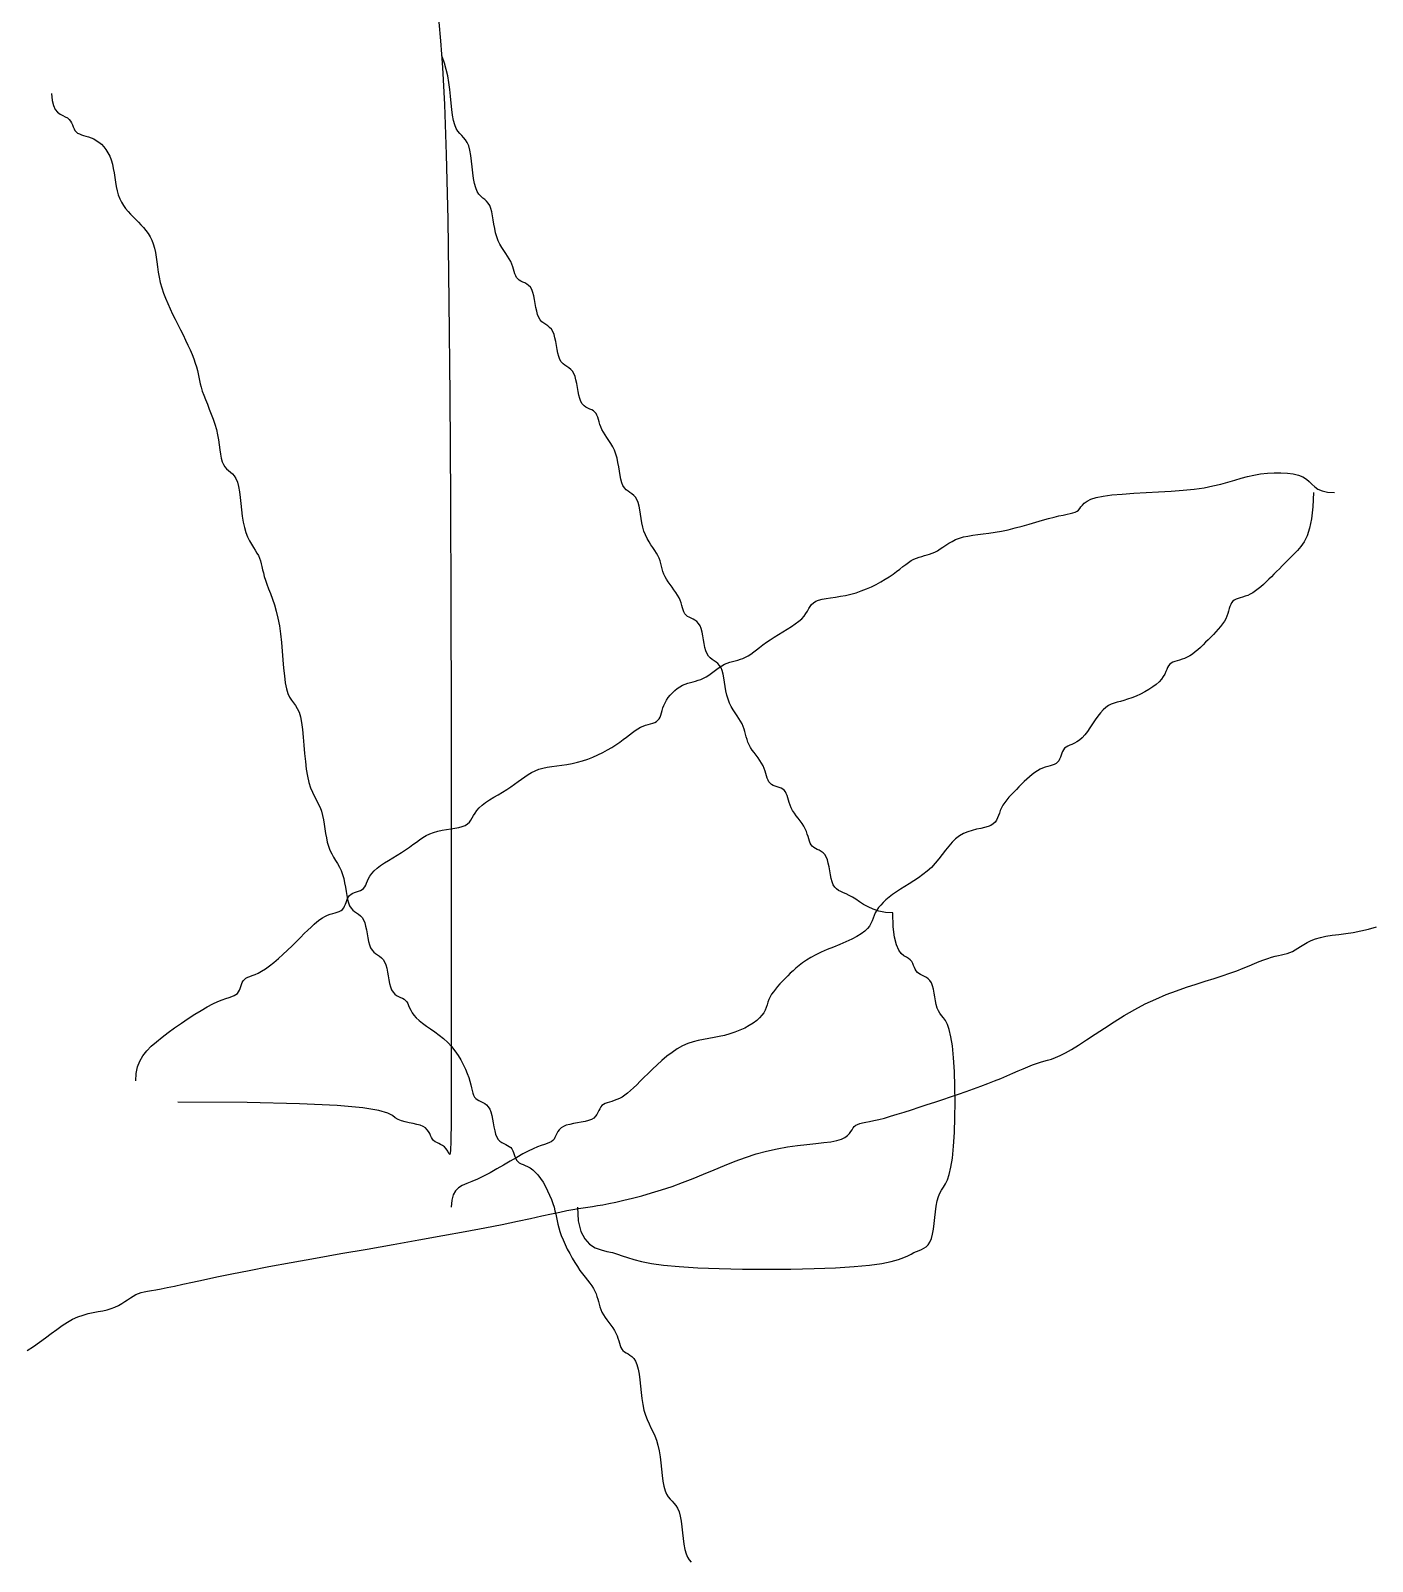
# Paper-space layout 's2 of 2' of a CAD drawing. Header units: metres. Extents: x -1806 to 17358, y -2633 to 1911.
# Drawn here: x 779.689 to 783.308, y 295.707 to 299.834 of the extents above; entities that cross this region are included whole.
import ezdxf

# ---------------------------------------------------------------- set-up
doc = ezdxf.new("R2010")
doc.units = ezdxf.units.M
doc.layers.get('0').update_dxf_attribs({"color": 6})
doc.layers.add('Notes', color=7, linetype='Continuous')

# ---------------------------------------------------------------- blocks, each defined once
blk = doc.blocks.new('Anthony Ho Signature')
at = {"color": 7}
for points in [[(314872.2376, 6258875.6696), (314872.2429, 6258875.6189), (314872.2482, 6258875.547), (314872.2533, 6258875.4472), (314872.2579, 6258875.3128), (314872.2618, 6258875.1373), (314872.265, 6258874.9171), (314872.2673, 6258874.6615), (314872.269, 6258874.3825), (314872.2701, 6258874.0926), (314872.2708, 6258873.8041), (314872.2711, 6258873.5292), (314872.2713, 6258873.2801), (314872.2713, 6258873.0692), (314872.2713, 6258872.9057), (314872.2711, 6258872.7861), (314872.2708, 6258872.7039), (314872.2701, 6258872.6526), (314872.269, 6258872.6256), (314872.2673, 6258872.6164), (314872.265, 6258872.6185), (314872.2618, 6258872.6254), (314872.2579, 6258872.6317), (314872.2533, 6258872.6365), (314872.2482, 6258872.6402), (314872.2429, 6258872.6431), (314872.2376, 6258872.6456), (314872.2326, 6258872.648), (314872.228, 6258872.6506), (314872.224, 6258872.6537), (314872.2209, 6258872.6577), (314872.2183, 6258872.6623), (314872.2159, 6258872.6674), (314872.2134, 6258872.6726), (314872.2104, 6258872.6779), (314872.2067, 6258872.683), (314872.2019, 6258872.6876), (314872.1957, 6258872.6915), (314872.1877, 6258872.6947), (314872.1785, 6258872.6972), (314872.1684, 6258872.6994), (314872.1578, 6258872.7016), (314872.1473, 6258872.7039), (314872.1372, 6258872.7068), (314872.1279, 6258872.7104), (314872.12, 6258872.7151), (314872.1127, 6258872.721), (314872.1002, 6258872.7277), (314872.0758, 6258872.7348), (314872.0326, 6258872.7417), (314871.9636, 6258872.7479), (314871.8621, 6258872.753), (314871.7211, 6258872.7564), (314871.5339, 6258872.7576)], [(314873.4625, 6258873.2676), (314873.4425, 6258873.2688), (314873.4249, 6258873.2722), (314873.4094, 6258873.2773), (314873.3957, 6258873.2835), (314873.3836, 6258873.2904), (314873.3728, 6258873.2974), (314873.3629, 6258873.3042), (314873.3538, 6258873.31), (314873.3451, 6258873.3148), (314873.337, 6258873.3185), (314873.3294, 6258873.3218), (314873.3225, 6258873.3248), (314873.3162, 6258873.3281), (314873.3106, 6258873.332), (314873.3058, 6258873.3368), (314873.3018, 6258873.3431), (314873.2986, 6258873.351), (314873.2962, 6258873.3602), (314873.2941, 6258873.3703), (314873.2923, 6258873.3809), (314873.2905, 6258873.3914), (314873.2885, 6258873.4015), (314873.286, 6258873.4107), (314873.2829, 6258873.4186), (314873.2789, 6258873.4249), (314873.2743, 6258873.4297), (314873.2692, 6258873.4334), (314873.264, 6258873.4363), (314873.2587, 6258873.4388), (314873.2536, 6258873.4412), (314873.249, 6258873.4438), (314873.2451, 6258873.447), (314873.2419, 6258873.4509), (314873.2394, 6258873.4557), (314873.2374, 6258873.4611), (314873.2356, 6258873.467), (314873.2338, 6258873.4734), (314873.2318, 6258873.4802), (314873.2293, 6258873.4871), (314873.2261, 6258873.4942), (314873.2222, 6258873.5013), (314873.2176, 6258873.5084), (314873.2125, 6258873.5154), (314873.2072, 6258873.5225), (314873.202, 6258873.5296), (314873.1969, 6258873.5367), (314873.1923, 6258873.5438), (314873.1883, 6258873.5508), (314873.1852, 6258873.5579), (314873.1827, 6258873.5649), (314873.1807, 6258873.5716), (314873.1789, 6258873.578), (314873.1771, 6258873.584), (314873.175, 6258873.5894), (314873.1726, 6258873.5941), (314873.1694, 6258873.5981), (314873.1655, 6258873.6012), (314873.1609, 6258873.6037), (314873.1558, 6258873.6057), (314873.1505, 6258873.6075), (314873.1452, 6258873.6093), (314873.1402, 6258873.6113), (314873.1356, 6258873.6138), (314873.1316, 6258873.6169), (314873.1285, 6258873.6209), (314873.126, 6258873.6257), (314873.124, 6258873.6311), (314873.1222, 6258873.637), (314873.1203, 6258873.6434), (314873.1183, 6258873.6501), (314873.1158, 6258873.6571), (314873.1127, 6258873.6642), (314873.1087, 6258873.6712), (314873.1041, 6258873.6783), (314873.0991, 6258873.6854), (314873.0938, 6258873.6925), (314873.0885, 6258873.6996), (314873.0834, 6258873.7067), (314873.0788, 6258873.7137), (314873.0749, 6258873.7208), (314873.0717, 6258873.7279), (314873.0693, 6258873.735), (314873.0672, 6258873.7421), (314873.0654, 6258873.7492), (314873.0636, 6258873.7562), (314873.0616, 6258873.7633), (314873.0591, 6258873.7704), (314873.056, 6258873.7775), (314873.052, 6258873.7846), (314873.0474, 6258873.7918), (314873.0423, 6258873.7992), (314873.0371, 6258873.807), (314873.0318, 6258873.8152), (314873.0267, 6258873.824), (314873.0221, 6258873.8334), (314873.0182, 6258873.8436), (314873.015, 6258873.8546), (314873.0125, 6258873.8662), (314873.0105, 6258873.8779), (314873.0087, 6258873.8896), (314873.0069, 6258873.9009), (314873.0049, 6258873.9113), (314873.0024, 6258873.9207), (314872.9992, 6258873.9286), (314872.9953, 6258873.9348), (314872.9907, 6258873.9398), (314872.9856, 6258873.9438), (314872.9803, 6258873.9475), (314872.9751, 6258873.9511), (314872.97, 6258873.9551), (314872.9654, 6258873.9601), (314872.9614, 6258873.9663), (314872.9583, 6258873.9742), (314872.9558, 6258873.9835), (314872.9538, 6258873.9936), (314872.952, 6258874.0041), (314872.9502, 6258874.0147), (314872.9481, 6258874.0248), (314872.9457, 6258874.034), (314872.9425, 6258874.0419), (314872.9386, 6258874.0481), (314872.934, 6258874.053), (314872.9289, 6258874.0567), (314872.9236, 6258874.0596), (314872.9183, 6258874.0621), (314872.9133, 6258874.0645), (314872.9087, 6258874.0671), (314872.9047, 6258874.0702), (314872.9016, 6258874.0742), (314872.8991, 6258874.0789), (314872.8971, 6258874.0843), (314872.8953, 6258874.0903), (314872.8934, 6258874.0967), (314872.8914, 6258874.1034), (314872.8889, 6258874.1104), (314872.8858, 6258874.1174), (314872.8818, 6258874.1245), (314872.8772, 6258874.1316), (314872.8722, 6258874.1387), (314872.8669, 6258874.1458), (314872.8616, 6258874.1528), (314872.8565, 6258874.1599), (314872.8519, 6258874.167), (314872.848, 6258874.1741), (314872.8448, 6258874.1812), (314872.8424, 6258874.1883), (314872.8403, 6258874.1953), (314872.8385, 6258874.2024), (314872.8367, 6258874.2095), (314872.8347, 6258874.2166), (314872.8322, 6258874.2237), (314872.8291, 6258874.2308), (314872.8251, 6258874.2379), (314872.8205, 6258874.2451), (314872.8154, 6258874.2525), (314872.8102, 6258874.2603), (314872.8049, 6258874.2685), (314872.7998, 6258874.2772), (314872.7952, 6258874.2867), (314872.7913, 6258874.2969), (314872.7881, 6258874.3079), (314872.7856, 6258874.3194), (314872.7836, 6258874.3312), (314872.7818, 6258874.3429), (314872.78, 6258874.3541), (314872.778, 6258874.3646), (314872.7755, 6258874.3739), (314872.7723, 6258874.3818), (314872.7684, 6258874.3881), (314872.7638, 6258874.3931), (314872.7587, 6258874.3971), (314872.7534, 6258874.4007), (314872.7482, 6258874.4043), (314872.7431, 6258874.4084), (314872.7385, 6258874.4133), (314872.7345, 6258874.4196), (314872.7314, 6258874.4275), (314872.7289, 6258874.4369), (314872.7269, 6258874.4473), (314872.7251, 6258874.4586), (314872.7233, 6258874.4702), (314872.7212, 6258874.482), (314872.7188, 6258874.4936), (314872.7156, 6258874.5046), (314872.7117, 6258874.5148), (314872.7071, 6258874.5242), (314872.702, 6258874.533), (314872.6967, 6258874.5412), (314872.6914, 6258874.549), (314872.6864, 6258874.5564), (314872.6818, 6258874.5636), (314872.6778, 6258874.5707), (314872.6747, 6258874.5778), (314872.6722, 6258874.5847), (314872.6702, 6258874.5915), (314872.6684, 6258874.5979), (314872.6665, 6258874.6038), (314872.6645, 6258874.6092), (314872.662, 6258874.614), (314872.6589, 6258874.6179), (314872.655, 6258874.6211), (314872.6503, 6258874.6237), (314872.6453, 6258874.6261), (314872.64, 6258874.6285), (314872.6347, 6258874.6315), (314872.6297, 6258874.6352), (314872.625, 6258874.64), (314872.6211, 6258874.6463), (314872.6179, 6258874.6541), (314872.6155, 6258874.6634), (314872.6134, 6258874.6735), (314872.6116, 6258874.684), (314872.6098, 6258874.6946), (314872.6078, 6258874.7047), (314872.6053, 6258874.7139), (314872.6022, 6258874.7218), (314872.5982, 6258874.7281), (314872.5936, 6258874.733), (314872.5885, 6258874.7371), (314872.5833, 6258874.7407), (314872.578, 6258874.7443), (314872.5729, 6258874.7484), (314872.5683, 6258874.7533), (314872.5644, 6258874.7596), (314872.5612, 6258874.7675), (314872.5587, 6258874.7767), (314872.5567, 6258874.7868), (314872.5549, 6258874.7973), (314872.5531, 6258874.8079), (314872.5511, 6258874.818), (314872.5486, 6258874.8272), (314872.5455, 6258874.8351), (314872.5415, 6258874.8414), (314872.5369, 6258874.8463), (314872.5318, 6258874.8504), (314872.5265, 6258874.854), (314872.5213, 6258874.8576), (314872.5162, 6258874.8617), (314872.5116, 6258874.8666), (314872.5076, 6258874.8729), (314872.5045, 6258874.8808), (314872.502, 6258874.89), (314872.5, 6258874.9001), (314872.4982, 6258874.9107), (314872.4964, 6258874.9212), (314872.4943, 6258874.9313), (314872.4919, 6258874.9405), (314872.4887, 6258874.9484), (314872.4848, 6258874.9547), (314872.4802, 6258874.9595), (314872.4751, 6258874.9632), (314872.4698, 6258874.9661), (314872.4645, 6258874.9686), (314872.4595, 6258874.971), (314872.4549, 6258874.9736), (314872.4509, 6258874.9768), (314872.4478, 6258874.9807), (314872.4453, 6258874.9855), (314872.4433, 6258874.9909), (314872.4415, 6258874.9968), (314872.4396, 6258875.0032), (314872.4376, 6258875.01), (314872.4351, 6258875.0169), (314872.432, 6258875.024), (314872.428, 6258875.0311), (314872.4234, 6258875.0383), (314872.4184, 6258875.0457), (314872.4131, 6258875.0535), (314872.4078, 6258875.0617), (314872.4028, 6258875.0705), (314872.3981, 6258875.0799), (314872.3942, 6258875.0901), (314872.391, 6258875.1011), (314872.3886, 6258875.1127), (314872.3865, 6258875.1244), (314872.3847, 6258875.1361), (314872.3829, 6258875.1474), (314872.3809, 6258875.1578), (314872.3784, 6258875.1672), (314872.3753, 6258875.1751), (314872.3713, 6258875.1814), (314872.3667, 6258875.1864), (314872.3616, 6258875.1908), (314872.3564, 6258875.1951), (314872.3511, 6258875.1999), (314872.346, 6258875.2056), (314872.3414, 6258875.2129), (314872.3375, 6258875.2223), (314872.3343, 6258875.2341), (314872.3318, 6258875.248), (314872.3298, 6258875.2631), (314872.328, 6258875.2789), (314872.3262, 6258875.2948), (314872.3242, 6258875.3099), (314872.3217, 6258875.3238), (314872.3186, 6258875.3356), (314872.3146, 6258875.345), (314872.31, 6258875.3524), (314872.3049, 6258875.3585), (314872.2996, 6258875.3639), (314872.2944, 6258875.3694), (314872.2893, 6258875.3754), (314872.2847, 6258875.3829), (314872.2807, 6258875.3923), (314872.2776, 6258875.4041), (314872.2751, 6258875.4182), (314872.2731, 6258875.4341), (314872.2713, 6258875.4513), (314872.2695, 6258875.4694), (314872.2674, 6258875.4879), (314872.265, 6258875.5064), (314872.2618, 6258875.5245), (314872.2579, 6258875.5418), (314872.2533, 6258875.5583), (314872.2482, 6258875.5741), (314872.2457, 6258875.5814)], [(314871.1935, 6258875.4773), (314871.1948, 6258875.4585), (314871.1982, 6258875.4444), (314871.2032, 6258875.4339), (314871.2095, 6258875.4265), (314871.2164, 6258875.4213), (314871.2234, 6258875.4175), (314871.2302, 6258875.4144), (314871.2361, 6258875.4112), (314871.2408, 6258875.4072), (314871.2444, 6258875.4026), (314871.2473, 6258875.3975), (314871.2496, 6258875.3923), (314871.2518, 6258875.387), (314871.254, 6258875.3819), (314871.2565, 6258875.3773), (314871.2597, 6258875.3734), (314871.2637, 6258875.3702), (314871.2684, 6258875.3678), (314871.2738, 6258875.3657), (314871.2798, 6258875.3639), (314871.2862, 6258875.3621), (314871.2929, 6258875.3601), (314871.2999, 6258875.3576), (314871.307, 6258875.3545), (314871.314, 6258875.3505), (314871.321, 6258875.3456), (314871.3277, 6258875.3399), (314871.3341, 6258875.3332), (314871.3401, 6258875.3257), (314871.3455, 6258875.3173), (314871.3503, 6258875.308), (314871.3542, 6258875.2978), (314871.3574, 6258875.2868), (314871.3599, 6258875.2751), (314871.3619, 6258875.263), (314871.3637, 6258875.2506), (314871.3655, 6258875.2383), (314871.3675, 6258875.2261), (314871.37, 6258875.2144), (314871.3731, 6258875.2034), (314871.3771, 6258875.1932), (314871.3819, 6258875.1838), (314871.3873, 6258875.175), (314871.3932, 6258875.1668), (314871.3996, 6258875.159), (314871.4064, 6258875.1516), (314871.4133, 6258875.1444), (314871.4204, 6258875.1373), (314871.4275, 6258875.1302), (314871.4344, 6258875.123), (314871.4412, 6258875.1156), (314871.4476, 6258875.1078), (314871.4536, 6258875.0996), (314871.459, 6258875.0908), (314871.4637, 6258875.0814), (314871.4677, 6258875.0712), (314871.4708, 6258875.0601), (314871.4733, 6258875.0483), (314871.4753, 6258875.0358), (314871.4771, 6258875.0228), (314871.4789, 6258875.0093), (314871.481, 6258874.9955), (314871.4835, 6258874.9815), (314871.4866, 6258874.9673), (314871.4906, 6258874.9532), (314871.4953, 6258874.939), (314871.5007, 6258874.9248), (314871.5067, 6258874.9107), (314871.5131, 6258874.8965), (314871.5198, 6258874.8823), (314871.5268, 6258874.8682), (314871.5339, 6258874.854), (314871.5409, 6258874.8399), (314871.5479, 6258874.8258), (314871.5546, 6258874.812), (314871.561, 6258874.7985), (314871.567, 6258874.7855), (314871.5724, 6258874.773), (314871.5772, 6258874.7612), (314871.5811, 6258874.7501), (314871.5843, 6258874.7399), (314871.5867, 6258874.7304), (314871.5888, 6258874.7212), (314871.5906, 6258874.7124), (314871.5924, 6258874.7035), (314871.5944, 6258874.6944), (314871.5969, 6258874.6848), (314871.6, 6258874.6746), (314871.604, 6258874.6635), (314871.6086, 6258874.6517), (314871.6137, 6258874.6392), (314871.6189, 6258874.6262), (314871.6242, 6258874.6127), (314871.6293, 6258874.5989), (314871.6339, 6258874.5849), (314871.6379, 6258874.5707), (314871.641, 6258874.5566), (314871.6435, 6258874.5427), (314871.6455, 6258874.5292), (314871.6473, 6258874.5164), (314871.6491, 6258874.5045), (314871.6512, 6258874.4937), (314871.6536, 6258874.4842), (314871.6568, 6258874.4763), (314871.6607, 6258874.47), (314871.6653, 6258874.4649), (314871.6704, 6258874.4605), (314871.6757, 6258874.4562), (314871.681, 6258874.4515), (314871.686, 6258874.4457), (314871.6906, 6258874.4384), (314871.6946, 6258874.4291), (314871.6977, 6258874.4172), (314871.7002, 6258874.4032), (314871.7022, 6258874.3877), (314871.704, 6258874.3712), (314871.7058, 6258874.3543), (314871.7079, 6258874.3374), (314871.7104, 6258874.3213), (314871.7135, 6258874.3063), (314871.7174, 6258874.293), (314871.7221, 6258874.2812), (314871.7271, 6258874.2708), (314871.7324, 6258874.2614), (314871.7377, 6258874.253), (314871.7427, 6258874.2452), (314871.7474, 6258874.2379), (314871.7513, 6258874.2308), (314871.7544, 6258874.2237), (314871.7569, 6258874.2164), (314871.759, 6258874.209), (314871.7608, 6258874.2012), (314871.7626, 6258874.193), (314871.7646, 6258874.1843), (314871.7671, 6258874.1749), (314871.7702, 6258874.1647), (314871.7742, 6258874.1536), (314871.7788, 6258874.1415), (314871.7838, 6258874.1283), (314871.7891, 6258874.1139), (314871.7944, 6258874.0982), (314871.7995, 6258874.081), (314871.8041, 6258874.0623), (314871.808, 6258874.0419), (314871.8112, 6258874.0199), (314871.8136, 6258873.9967), (314871.8157, 6258873.9732), (314871.8175, 6258873.9498), (314871.8193, 6258873.9274), (314871.8213, 6258873.9064), (314871.8238, 6258873.8877), (314871.8269, 6258873.8719), (314871.8309, 6258873.8594), (314871.8355, 6258873.8495), (314871.8406, 6258873.8414), (314871.8458, 6258873.8341), (314871.8511, 6258873.8269), (314871.8562, 6258873.8188), (314871.8608, 6258873.8089), (314871.8648, 6258873.7964), (314871.8679, 6258873.7806), (314871.8704, 6258873.762), (314871.8724, 6258873.7414), (314871.8742, 6258873.7196), (314871.876, 6258873.6974), (314871.878, 6258873.6755), (314871.8805, 6258873.6547), (314871.8837, 6258873.6358), (314871.8876, 6258873.6194), (314871.8922, 6258873.6051), (314871.8973, 6258873.5927), (314871.9026, 6258873.5815), (314871.9079, 6258873.5713), (314871.9129, 6258873.5615), (314871.9175, 6258873.5517), (314871.9215, 6258873.5414), (314871.9246, 6258873.5304), (314871.9271, 6258873.5187), (314871.9291, 6258873.5065), (314871.9309, 6258873.4942), (314871.9327, 6258873.4818), (314871.9348, 6258873.4697), (314871.9372, 6258873.458), (314871.9404, 6258873.447), (314871.9443, 6258873.4368), (314871.949, 6258873.4272), (314871.954, 6258873.4181), (314871.9593, 6258873.4092), (314871.9646, 6258873.4003), (314871.9696, 6258873.3912), (314871.9743, 6258873.3816), (314871.9782, 6258873.3714), (314871.9813, 6258873.3604), (314871.9838, 6258873.3489), (314871.9858, 6258873.3371), (314871.9877, 6258873.3254), (314871.9895, 6258873.3142), (314871.9915, 6258873.3037), (314871.994, 6258873.2944), (314871.9971, 6258873.2864), (314872.0011, 6258873.2802), (314872.0057, 6258873.2752), (314872.0107, 6258873.2712), (314872.016, 6258873.2676), (314872.0213, 6258873.2639), (314872.0264, 6258873.2599), (314872.031, 6258873.2549), (314872.0349, 6258873.2487), (314872.0381, 6258873.2408), (314872.0405, 6258873.2316), (314872.0426, 6258873.2214), (314872.0444, 6258873.2109), (314872.0462, 6258873.2003), (314872.0482, 6258873.1902), (314872.0507, 6258873.181), (314872.0538, 6258873.1731), (314872.0578, 6258873.1669), (314872.0624, 6258873.1619), (314872.0675, 6258873.1579), (314872.0727, 6258873.1542), (314872.078, 6258873.1506), (314872.0831, 6258873.1466), (314872.0877, 6258873.1416), (314872.0917, 6258873.1353), (314872.0948, 6258873.1275), (314872.0973, 6258873.1182), (314872.0993, 6258873.1081), (314872.1011, 6258873.0976), (314872.1029, 6258873.087), (314872.1049, 6258873.0769), (314872.1074, 6258873.0677), (314872.1106, 6258873.0598), (314872.1145, 6258873.0536), (314872.1191, 6258873.0487), (314872.1242, 6258873.045), (314872.1295, 6258873.0421), (314872.1348, 6258873.0396), (314872.1398, 6258873.0372), (314872.1444, 6258873.0346), (314872.1484, 6258873.0315), (314872.1515, 6258873.0275), (314872.1541, 6258873.0228), (314872.1565, 6258873.0174), (314872.159, 6258873.0114), (314872.162, 6258873.005), (314872.1657, 6258872.9983), (314872.1705, 6258872.9913), (314872.1767, 6258872.9843), (314872.1847, 6258872.9772), (314872.194, 6258872.9699), (314872.2045, 6258872.9625), (314872.2157, 6258872.9547), (314872.2274, 6258872.9465), (314872.2392, 6258872.9378), (314872.2508, 6258872.9284), (314872.2618, 6258872.9182), (314872.272, 6258872.9071), (314872.2813, 6258872.8954), (314872.2897, 6258872.8833), (314872.2973, 6258872.8709), (314872.3039, 6258872.8586), (314872.3097, 6258872.8464), (314872.3146, 6258872.8348), (314872.3186, 6258872.8237), (314872.3217, 6258872.8135), (314872.3242, 6258872.8042), (314872.3262, 6258872.7958), (314872.328, 6258872.7883), (314872.3298, 6258872.7817), (314872.3318, 6258872.7759), (314872.3343, 6258872.771), (314872.3375, 6258872.7671), (314872.3414, 6258872.7639), (314872.346, 6258872.7613), (314872.3511, 6258872.7589), (314872.3564, 6258872.7564), (314872.3616, 6258872.7535), (314872.3667, 6258872.7498), (314872.3713, 6258872.745), (314872.3753, 6258872.7387), (314872.3784, 6258872.7308), (314872.3809, 6258872.7216), (314872.3829, 6258872.7115), (314872.3847, 6258872.701), (314872.3865, 6258872.6904), (314872.3886, 6258872.6803), (314872.391, 6258872.6711), (314872.3942, 6258872.6632), (314872.3981, 6258872.6569), (314872.4028, 6258872.6521), (314872.4078, 6258872.6484), (314872.4131, 6258872.6455), (314872.4184, 6258872.643), (314872.4234, 6258872.6406), (314872.428, 6258872.638), (314872.432, 6258872.6349), (314872.4351, 6258872.6309), (314872.4376, 6258872.6263), (314872.4396, 6258872.6213), (314872.4415, 6258872.616), (314872.4433, 6258872.6107), (314872.4453, 6258872.6056), (314872.4478, 6258872.601), (314872.4509, 6258872.5971), (314872.4549, 6258872.5939), (314872.4596, 6258872.5913), (314872.465, 6258872.589), (314872.471, 6258872.5865), (314872.4774, 6258872.5835), (314872.4841, 6258872.5798), (314872.4911, 6258872.575), (314872.4982, 6258872.5688), (314872.5053, 6258872.5608), (314872.5122, 6258872.5515), (314872.519, 6258872.541), (314872.5254, 6258872.5298), (314872.5313, 6258872.5181), (314872.5367, 6258872.5063), (314872.5415, 6258872.4948), (314872.5455, 6258872.4838), (314872.5486, 6258872.4736), (314872.5511, 6258872.464), (314872.5531, 6258872.4549), (314872.5549, 6258872.446), (314872.5567, 6258872.4371), (314872.5587, 6258872.428), (314872.5612, 6258872.4184), (314872.5644, 6258872.4082), (314872.5683, 6258872.3972), (314872.5731, 6258872.3855), (314872.5785, 6258872.3734), (314872.5844, 6258872.361), (314872.5909, 6258872.3487), (314872.5976, 6258872.3365), (314872.6046, 6258872.3248), (314872.6116, 6258872.3138), (314872.6187, 6258872.3036), (314872.6257, 6258872.2942), (314872.6324, 6258872.2854), (314872.6388, 6258872.2772), (314872.6448, 6258872.2694), (314872.6502, 6258872.262), (314872.6549, 6258872.2548), (314872.6589, 6258872.2477), (314872.662, 6258872.2406), (314872.6645, 6258872.2335), (314872.6665, 6258872.2264), (314872.6684, 6258872.2194), (314872.6702, 6258872.2123), (314872.6722, 6258872.2052), (314872.6747, 6258872.1981), (314872.6778, 6258872.191), (314872.6818, 6258872.1839), (314872.6864, 6258872.1769), (314872.6914, 6258872.1698), (314872.6967, 6258872.1627), (314872.702, 6258872.1556), (314872.7071, 6258872.1485), (314872.7117, 6258872.1415), (314872.7156, 6258872.1344), (314872.7188, 6258872.1273), (314872.7212, 6258872.1204), (314872.7233, 6258872.1136), (314872.7251, 6258872.1072), (314872.7269, 6258872.1013), (314872.7289, 6258872.0959), (314872.7314, 6258872.0911), (314872.7345, 6258872.0872), (314872.7385, 6258872.084), (314872.7431, 6258872.0813), (314872.7482, 6258872.0785), (314872.7534, 6258872.0754), (314872.7587, 6258872.0713), (314872.7638, 6258872.0659), (314872.7684, 6258872.0588), (314872.7723, 6258872.0494), (314872.7755, 6258872.0375), (314872.778, 6258872.0236), (314872.78, 6258872.0081), (314872.7818, 6258871.9915), (314872.7836, 6258871.9746), (314872.7856, 6258871.9578), (314872.7881, 6258871.9416), (314872.7913, 6258871.9266), (314872.7952, 6258871.9133), (314872.7998, 6258871.9012), (314872.8049, 6258871.8901), (314872.8102, 6258871.8794), (314872.8154, 6258871.8687), (314872.8205, 6258871.8576), (314872.8251, 6258871.8455), (314872.8291, 6258871.8322), (314872.8322, 6258871.8172), (314872.8347, 6258871.8011), (314872.8367, 6258871.7842), (314872.8385, 6258871.7673), (314872.8403, 6258871.7508), (314872.8424, 6258871.7353), (314872.8448, 6258871.7213), (314872.848, 6258871.7094), (314872.8519, 6258871.7), (314872.8565, 6258871.6926), (314872.8616, 6258871.6865), (314872.8669, 6258871.6811), (314872.8722, 6258871.6757), (314872.8772, 6258871.6696), (314872.8818, 6258871.6622), (314872.8858, 6258871.6528), (314872.8889, 6258871.6409), (314872.8914, 6258871.6271), (314872.8934, 6258871.6119), (314872.8953, 6258871.5961), (314872.8971, 6258871.5803), (314872.8991, 6258871.5651), (314872.9016, 6258871.5513), (314872.9047, 6258871.5395), (314872.9087, 6258871.5301), (314872.9133, 6258871.5228), (314872.9183, 6258871.517)], [(314871.4204, 6258872.8143), (314871.4217, 6258872.8343), (314871.4255, 6258872.852), (314871.4316, 6258872.8678), (314871.4399, 6258872.8822), (314871.4502, 6258872.8954), (314871.4623, 6258872.9079), (314871.4761, 6258872.9201), (314871.4913, 6258872.9323), (314871.5079, 6258872.9449), (314871.5254, 6258872.9576), (314871.5434, 6258872.9702), (314871.5616, 6258872.9825), (314871.5796, 6258872.9941), (314871.597, 6258873.0047), (314871.6134, 6258873.0141), (314871.6284, 6258873.022), (314871.6417, 6258873.0283), (314871.6534, 6258873.0331), (314871.6635, 6258873.0368), (314871.6721, 6258873.0397), (314871.6795, 6258873.0422), (314871.6856, 6258873.0446), (314871.6906, 6258873.0472), (314871.6946, 6258873.0504), (314871.6977, 6258873.0543), (314871.7002, 6258873.0589), (314871.7022, 6258873.064), (314871.704, 6258873.0692), (314871.7058, 6258873.0745), (314871.7079, 6258873.0796), (314871.7104, 6258873.0842), (314871.7135, 6258873.0881), (314871.7175, 6258873.0913), (314871.7224, 6258873.0939), (314871.7281, 6258873.0963), (314871.7348, 6258873.0988), (314871.7423, 6258873.1017), (314871.7507, 6258873.1054), (314871.76, 6258873.1102), (314871.7702, 6258873.1165), (314871.7813, 6258873.1244), (314871.793, 6258873.1337), (314871.8051, 6258873.1442), (314871.8175, 6258873.1554), (314871.8299, 6258873.1671), (314871.842, 6258873.1789), (314871.8537, 6258873.1904), (314871.8648, 6258873.2015), (314871.875, 6258873.2116), (314871.8844, 6258873.2209), (314871.8932, 6258873.2293), (314871.9014, 6258873.2369), (314871.9092, 6258873.2435), (314871.9166, 6258873.2493), (314871.9238, 6258873.2541), (314871.9309, 6258873.2581), (314871.938, 6258873.2612), (314871.945, 6258873.2637), (314871.9517, 6258873.2657), (314871.9581, 6258873.2676), (314871.9641, 6258873.2694), (314871.9695, 6258873.2714), (314871.9742, 6258873.2739), (314871.9782, 6258873.277), (314871.9813, 6258873.2809), (314871.9838, 6258873.2856), (314871.9858, 6258873.2906), (314871.9877, 6258873.2959), (314871.9895, 6258873.3012), (314871.9915, 6258873.3062), (314871.994, 6258873.3108), (314871.9971, 6258873.3148), (314872.0011, 6258873.3179), (314872.0057, 6258873.3204), (314872.0107, 6258873.3224), (314872.016, 6258873.3242), (314872.0213, 6258873.326), (314872.0264, 6258873.328), (314872.031, 6258873.3305), (314872.0349, 6258873.3337), (314872.0381, 6258873.3376), (314872.0407, 6258873.3424), (314872.0431, 6258873.3478), (314872.0456, 6258873.3537), (314872.0485, 6258873.3601), (314872.0522, 6258873.3669), (314872.057, 6258873.3738), (314872.0633, 6258873.3809), (314872.0712, 6258873.388), (314872.0806, 6258873.395), (314872.091, 6258873.4021), (314872.1023, 6258873.4092), (314872.114, 6258873.4163), (314872.1258, 6258873.4234), (314872.1374, 6258873.4304), (314872.1484, 6258873.4375), (314872.1586, 6258873.4446), (314872.1682, 6258873.4515), (314872.1773, 6258873.4583), (314872.1862, 6258873.4647), (314872.1951, 6258873.4706), (314872.2042, 6258873.476), (314872.2138, 6258873.4808), (314872.224, 6258873.4847), (314872.235, 6258873.4879), (314872.2466, 6258873.4904), (314872.2584, 6258873.4924), (314872.2701, 6258873.4942), (314872.2813, 6258873.496), (314872.2918, 6258873.498), (314872.3012, 6258873.5005), (314872.3091, 6258873.5036), (314872.3154, 6258873.5076), (314872.3203, 6258873.5123), (314872.3244, 6258873.5177), (314872.328, 6258873.5237), (314872.3316, 6258873.5301), (314872.3357, 6258873.5368), (314872.3406, 6258873.5438), (314872.3469, 6258873.5508), (314872.3548, 6258873.5579), (314872.3642, 6258873.565), (314872.3747, 6258873.5721), (314872.3859, 6258873.5792), (314872.3976, 6258873.5863), (314872.4094, 6258873.5933), (314872.421, 6258873.6004), (314872.432, 6258873.6075), (314872.4422, 6258873.6146), (314872.4518, 6258873.6215), (314872.4609, 6258873.6283), (314872.4698, 6258873.6347), (314872.4787, 6258873.6406), (314872.4878, 6258873.646), (314872.4974, 6258873.6508), (314872.5076, 6258873.6547), (314872.5187, 6258873.6579), (314872.5305, 6258873.6603), (314872.543, 6258873.6624), (314872.5561, 6258873.6642), (314872.5696, 6258873.666), (314872.5834, 6258873.668), (314872.5975, 6258873.6705), (314872.6116, 6258873.6736), (314872.6258, 6258873.6776), (314872.6398, 6258873.6823), (314872.6537, 6258873.6877), (314872.6672, 6258873.6937), (314872.6802, 6258873.7001), (314872.6927, 6258873.7068), (314872.7046, 6258873.7138), (314872.7156, 6258873.7208), (314872.7258, 6258873.7279), (314872.7353, 6258873.7348), (314872.744, 6258873.7416), (314872.7523, 6258873.748), (314872.76, 6258873.7539), (314872.7675, 6258873.7593), (314872.7747, 6258873.7641), (314872.7818, 6258873.768), (314872.7889, 6258873.7712), (314872.7958, 6258873.7736), (314872.8026, 6258873.7757), (314872.809, 6258873.7775), (314872.8149, 6258873.7793), (314872.8204, 6258873.7813), (314872.8251, 6258873.7838), (314872.8291, 6258873.7869), (314872.8322, 6258873.7909), (314872.8347, 6258873.7956), (314872.8367, 6258873.801), (314872.8385, 6258873.807), (314872.8403, 6258873.8134), (314872.8424, 6258873.8201), (314872.8448, 6258873.8271), (314872.848, 6258873.8341), (314872.852, 6258873.8412), (314872.8567, 6258873.8482), (314872.8621, 6258873.8549), (314872.8681, 6258873.8613), (314872.8745, 6258873.8672), (314872.8812, 6258873.8727), (314872.8882, 6258873.8774), (314872.8953, 6258873.8814), (314872.9023, 6258873.8845), (314872.9094, 6258873.887), (314872.9165, 6258873.889), (314872.9236, 6258873.8908), (314872.9307, 6258873.8926), (314872.9378, 6258873.8946), (314872.9449, 6258873.8971), (314872.952, 6258873.9002), (314872.9591, 6258873.9042), (314872.9662, 6258873.9088), (314872.9732, 6258873.9139), (314872.9803, 6258873.9191), (314872.9874, 6258873.9244), (314872.9945, 6258873.9295), (314873.0016, 6258873.9341), (314873.0087, 6258873.938), (314873.0158, 6258873.9412), (314873.0229, 6258873.9436), (314873.03, 6258873.9457), (314873.0371, 6258873.9475), (314873.0442, 6258873.9493), (314873.0512, 6258873.9513), (314873.0583, 6258873.9538), (314873.0654, 6258873.9569), (314873.0725, 6258873.9609), (314873.0798, 6258873.9656), (314873.0872, 6258873.971), (314873.095, 6258873.977), (314873.1032, 6258873.9834), (314873.112, 6258873.9901), (314873.1214, 6258873.9971), (314873.1316, 6258874.0041), (314873.1426, 6258874.0112), (314873.1542, 6258874.0183), (314873.166, 6258874.0254), (314873.1777, 6258874.0324), (314873.1889, 6258874.0395), (314873.1994, 6258874.0466), (314873.2088, 6258874.0537), (314873.2167, 6258874.0608), (314873.223, 6258874.0678), (314873.2279, 6258874.0748), (314873.232, 6258874.0815), (314873.2356, 6258874.0879), (314873.2392, 6258874.0939), (314873.2433, 6258874.0993), (314873.2482, 6258874.104), (314873.2545, 6258874.108), (314873.2624, 6258874.1111), (314873.2719, 6258874.1136), (314873.2828, 6258874.1156), (314873.2947, 6258874.1174), (314873.3075, 6258874.1192), (314873.321, 6258874.1213), (314873.3349, 6258874.1237), (314873.349, 6258874.1269), (314873.3632, 6258874.1308), (314873.3773, 6258874.1356), (314873.3911, 6258874.141), (314873.4046, 6258874.1469), (314873.4176, 6258874.1533), (314873.4301, 6258874.1601), (314873.442, 6258874.167), (314873.453, 6258874.1741), (314873.4633, 6258874.1812), (314873.4727, 6258874.1881), (314873.4815, 6258874.1948), (314873.4897, 6258874.2012), (314873.4975, 6258874.2072), (314873.5049, 6258874.2126), (314873.5121, 6258874.2173), (314873.5192, 6258874.2213), (314873.5263, 6258874.2244), (314873.5334, 6258874.2269), (314873.5405, 6258874.2289), (314873.5476, 6258874.2308), (314873.5547, 6258874.2326), (314873.5618, 6258874.2346), (314873.5689, 6258874.2371), (314873.5759, 6258874.2402), (314873.5831, 6258874.2441), (314873.5903, 6258874.2488), (314873.5977, 6258874.2538), (314873.6055, 6258874.2591), (314873.6137, 6258874.2644), (314873.6225, 6258874.2694), (314873.6319, 6258874.274), (314873.6421, 6258874.278), (314873.6532, 6258874.2811), (314873.6652, 6258874.2836), (314873.678, 6258874.2856), (314873.6918, 6258874.2874), (314873.7064, 6258874.2892), (314873.7219, 6258874.2913), (314873.7383, 6258874.2937), (314873.7556, 6258874.2969), (314873.7737, 6258874.3008), (314873.7924, 6258874.3054), (314873.8112, 6258874.3105), (314873.83, 6258874.3157), (314873.8484, 6258874.321), (314873.8659, 6258874.3261), (314873.8824, 6258874.3307), (314873.8974, 6258874.3346), (314873.9107, 6258874.3378), (314873.9224, 6258874.3402), (314873.9325, 6258874.3423), (314873.9411, 6258874.3441), (314873.9484, 6258874.3459), (314873.9546, 6258874.3479), (314873.9596, 6258874.3504), (314873.9636, 6258874.3535), (314873.9668, 6258874.3575), (314873.9699, 6258874.3621), (314873.9737, 6258874.3671), (314873.9789, 6258874.3724), (314873.9864, 6258874.3777), (314873.9968, 6258874.3827), (314874.011, 6258874.3873), (314874.0297, 6258874.3913), (314874.0535, 6258874.3944), (314874.0814, 6258874.3969), (314874.1125, 6258874.3989), (314874.1456, 6258874.4007), (314874.1795, 6258874.4025), (314874.2132, 6258874.4046), (314874.2456, 6258874.407), (314874.2756, 6258874.4102), (314874.3022, 6258874.4141), (314874.3259, 6258874.4187), (314874.3472, 6258874.4238), (314874.3665, 6258874.4291), (314874.3846, 6258874.4343), (314874.4019, 6258874.4394), (314874.4189, 6258874.444), (314874.4363, 6258874.4479), (314874.4544, 6258874.451), (314874.4729, 6258874.4532), (314874.4914, 6258874.4543), (314874.5095, 6258874.4544), (314874.5267, 6258874.4534), (314874.5426, 6258874.4513), (314874.5567, 6258874.4479), (314874.5686, 6258874.4432), (314874.5781, 6258874.4373), (314874.5859, 6258874.4306), (314874.5931, 6258874.4236), (314874.6005, 6258874.4167), (314874.6093, 6258874.4104), (314874.6205, 6258874.4054), (314874.6349, 6258874.402), (314874.6537, 6258874.4007)], [(314874.597, 6258874.4007), (314874.5957, 6258874.3621), (314874.5922, 6258874.3304), (314874.5868, 6258874.3049), (314874.5799, 6258874.2845), (314874.5718, 6258874.2683), (314874.5631, 6258874.2553), (314874.554, 6258874.2447), (314874.545, 6258874.2355), (314874.5363, 6258874.2268), (314874.5281, 6258874.2186), (314874.5201, 6258874.2107), (314874.5125, 6258874.203), (314874.5051, 6258874.1956), (314874.4978, 6258874.1883), (314874.4906, 6258874.1812), (314874.4835, 6258874.1741), (314874.4765, 6258874.167), (314874.4694, 6258874.1601), (314874.4623, 6258874.1533), (314874.4552, 6258874.1469), (314874.4481, 6258874.141), (314874.441, 6258874.1356), (314874.4339, 6258874.1308), (314874.4268, 6258874.1269), (314874.4197, 6258874.1237), (314874.4128, 6258874.1213), (314874.406, 6258874.1192), (314874.3996, 6258874.1174), (314874.3937, 6258874.1156), (314874.3883, 6258874.1136), (314874.3835, 6258874.1111), (314874.3795, 6258874.108), (314874.3764, 6258874.104), (314874.3739, 6258874.0993), (314874.3719, 6258874.0939), (314874.3701, 6258874.0879), (314874.3683, 6258874.0815), (314874.3663, 6258874.0748), (314874.3638, 6258874.0678), (314874.3606, 6258874.0608), (314874.3567, 6258874.0537), (314874.3519, 6258874.0466), (314874.3465, 6258874.0395), (314874.3405, 6258874.0324), (314874.3341, 6258874.0254), (314874.3274, 6258874.0183), (314874.3204, 6258874.0112), (314874.3134, 6258874.0041), (314874.3063, 6258873.9971), (314874.2992, 6258873.9901), (314874.2921, 6258873.9834), (314874.285, 6258873.977), (314874.2779, 6258873.971), (314874.2708, 6258873.9656), (314874.2637, 6258873.9609), (314874.2566, 6258873.9569), (314874.2496, 6258873.9538), (314874.2426, 6258873.9513), (314874.2359, 6258873.9493), (314874.2295, 6258873.9475), (314874.2235, 6258873.9457), (314874.2181, 6258873.9436), (314874.2133, 6258873.9412), (314874.2094, 6258873.938), (314874.2062, 6258873.9341), (314874.2036, 6258873.9293), (314874.2012, 6258873.9239), (314874.1987, 6258873.918), (314874.1958, 6258873.9116), (314874.1921, 6258873.9048), (314874.1873, 6258873.8979), (314874.181, 6258873.8908), (314874.1731, 6258873.8837), (314874.1637, 6258873.8768), (314874.1533, 6258873.8701), (314874.142, 6258873.8637), (314874.1303, 6258873.8577), (314874.1185, 6258873.8523), (314874.1069, 6258873.8476), (314874.0959, 6258873.8436), (314874.0857, 6258873.8404), (314874.0763, 6258873.8378), (314874.0675, 6258873.8355), (314874.0593, 6258873.833), (314874.0515, 6258873.83), (314874.0441, 6258873.8263), (314874.0369, 6258873.8215), (314874.0297, 6258873.8153), (314874.0227, 6258873.8074), (314874.0156, 6258873.7981), (314874.0085, 6258873.788), (314874.0014, 6258873.7775), (314873.9943, 6258873.7669), (314873.9872, 6258873.7568), (314873.9801, 6258873.7476), (314873.973, 6258873.7397), (314873.9659, 6258873.7335), (314873.959, 6258873.7286), (314873.9522, 6258873.7249), (314873.9458, 6258873.722), (314873.9399, 6258873.7195), (314873.9345, 6258873.7171), (314873.9297, 6258873.7145), (314873.9257, 6258873.7114), (314873.9226, 6258873.7074), (314873.9201, 6258873.7028), (314873.9181, 6258873.6978), (314873.9163, 6258873.6925), (314873.9145, 6258873.6872), (314873.9125, 6258873.6822), (314873.91, 6258873.6776), (314873.9068, 6258873.6736), (314873.9029, 6258873.6705), (314873.8981, 6258873.668), (314873.8927, 6258873.666), (314873.8868, 6258873.6642), (314873.8803, 6258873.6624), (314873.8736, 6258873.6603), (314873.8666, 6258873.6579), (314873.8596, 6258873.6547), (314873.8525, 6258873.6508), (314873.8454, 6258873.646), (314873.8383, 6258873.6406), (314873.8312, 6258873.6347), (314873.8241, 6258873.6283), (314873.817, 6258873.6215), (314873.8099, 6258873.6146), (314873.8028, 6258873.6075), (314873.7958, 6258873.6004), (314873.7888, 6258873.5933), (314873.7821, 6258873.5863), (314873.7757, 6258873.5792), (314873.7697, 6258873.5721), (314873.7643, 6258873.565), (314873.7595, 6258873.5579), (314873.7556, 6258873.5508), (314873.7524, 6258873.5438), (314873.7498, 6258873.5368), (314873.7474, 6258873.5301), (314873.7449, 6258873.5237), (314873.742, 6258873.5177), (314873.7383, 6258873.5123), (314873.7335, 6258873.5076), (314873.7272, 6258873.5036), (314873.7193, 6258873.5005), (314873.7099, 6258873.4979), (314873.6995, 6258873.4955), (314873.6882, 6258873.493), (314873.6765, 6258873.4901), (314873.6647, 6258873.4864), (314873.6532, 6258873.4816), (314873.6421, 6258873.4753), (314873.6319, 6258873.4674), (314873.6223, 6258873.458), (314873.6132, 6258873.4476), (314873.6043, 6258873.4363), (314873.5954, 6258873.4247), (314873.5863, 6258873.4129), (314873.5767, 6258873.4013), (314873.5665, 6258873.3903), (314873.5555, 6258873.3801), (314873.5437, 6258873.3707), (314873.5316, 6258873.3619), (314873.5192, 6258873.3537), (314873.5069, 6258873.346), (314873.4947, 6258873.3385), (314873.483, 6258873.3313), (314873.472, 6258873.3242), (314873.4618, 6258873.3171), (314873.4525, 6258873.31), (314873.444, 6258873.303), (314873.4365, 6258873.2959), (314873.4299, 6258873.2888), (314873.4241, 6258873.2817), (314873.4192, 6258873.2746), (314873.4152, 6258873.2676), (314873.4121, 6258873.2605), (314873.4093, 6258873.2534), (314873.4066, 6258873.2463), (314873.4034, 6258873.2392), (314873.3993, 6258873.2321), (314873.394, 6258873.2251), (314873.3868, 6258873.218), (314873.3774, 6258873.2109), (314873.3655, 6258873.2038), (314873.3516, 6258873.1967), (314873.336, 6258873.1896), (314873.3195, 6258873.1826), (314873.3025, 6258873.1755), (314873.2857, 6258873.1684), (314873.2695, 6258873.1613), (314873.2545, 6258873.1542), (314873.2412, 6258873.1472), (314873.2294, 6258873.1401), (314873.2189, 6258873.133), (314873.2096, 6258873.1259), (314873.2011, 6258873.1188), (314873.1934, 6258873.1117), (314873.186, 6258873.1047), (314873.1789, 6258873.0976), (314873.1718, 6258873.0905), (314873.1648, 6258873.0834), (314873.1581, 6258873.0763), (314873.1517, 6258873.0692), (314873.1457, 6258873.0622), (314873.1403, 6258873.0551), (314873.1356, 6258873.048), (314873.1316, 6258873.0409), (314873.1284, 6258873.0338), (314873.1258, 6258873.0268), (314873.1235, 6258873.0197), (314873.121, 6258873.0126), (314873.118, 6258873.0055), (314873.1143, 6258872.9984), (314873.1095, 6258872.9913), (314873.1032, 6258872.9843), (314873.0953, 6258872.9772), (314873.0858, 6258872.9702), (314873.075, 6258872.9635), (314873.0631, 6258872.9571), (314873.0502, 6258872.9512), (314873.0368, 6258872.9457), (314873.0228, 6258872.941), (314873.0087, 6258872.937), (314872.9945, 6258872.9339), (314872.9803, 6258872.9313), (314872.9662, 6258872.9289), (314872.952, 6258872.9264), (314872.9378, 6258872.9235), (314872.9236, 6258872.9198), (314872.9094, 6258872.915), (314872.8953, 6258872.9087), (314872.8811, 6258872.9008), (314872.867, 6258872.8914), (314872.8532, 6258872.881), (314872.8397, 6258872.8698), (314872.8267, 6258872.8581), (314872.8142, 6258872.8463), (314872.8023, 6258872.8347), (314872.7913, 6258872.8237), (314872.781, 6258872.8135), (314872.7716, 6258872.8042), (314872.7628, 6258872.7958), (314872.7546, 6258872.7883), (314872.7468, 6258872.7817), (314872.7394, 6258872.7759), (314872.7322, 6258872.771), (314872.7251, 6258872.7671), (314872.718, 6258872.7639), (314872.711, 6258872.7615), (314872.7043, 6258872.7594), (314872.6979, 6258872.7576), (314872.6919, 6258872.7558), (314872.6865, 6258872.7538), (314872.6818, 6258872.7513), (314872.6778, 6258872.7482), (314872.6747, 6258872.7442), (314872.672, 6258872.7396), (314872.6697, 6258872.7346), (314872.6672, 6258872.7293), (314872.6642, 6258872.724), (314872.6605, 6258872.719), (314872.6557, 6258872.7144), (314872.6494, 6258872.7104), (314872.6415, 6258872.7073), (314872.6323, 6258872.7048), (314872.6222, 6258872.7028), (314872.6116, 6258872.701), (314872.6011, 6258872.6992), (314872.5909, 6258872.6971), (314872.5817, 6258872.6947), (314872.5738, 6258872.6915), (314872.5676, 6258872.6876), (314872.5627, 6258872.683), (314872.559, 6258872.6779), (314872.5561, 6258872.6726), (314872.5536, 6258872.6674), (314872.5512, 6258872.6623), (314872.5486, 6258872.6577), (314872.5455, 6258872.6537), (314872.5414, 6258872.6506), (314872.5364, 6258872.648), (314872.5303, 6258872.6456), (314872.523, 6258872.6431), (314872.5143, 6258872.6402), (314872.5042, 6258872.6365), (314872.4926, 6258872.6317), (314872.4793, 6258872.6254), (314872.4643, 6258872.6175), (314872.4479, 6258872.6083), (314872.4305, 6258872.5982), (314872.4125, 6258872.5876), (314872.3943, 6258872.5771), (314872.3762, 6258872.567), (314872.3587, 6258872.5578), (314872.3422, 6258872.5499), (314872.3269, 6258872.5435), (314872.3132, 6258872.5381), (314872.3011, 6258872.5326), (314872.2908, 6258872.5263), (314872.2825, 6258872.5181), (314872.2764, 6258872.5074), (314872.2726, 6258872.4931), (314872.2713, 6258872.4743)], [(314872.6116, 6258872.4743), (314872.6141, 6258872.4369), (314872.6211, 6258872.4087), (314872.6316, 6258872.3882), (314872.6447, 6258872.374), (314872.6596, 6258872.3647), (314872.6754, 6258872.3588), (314872.6913, 6258872.3549), (314872.7062, 6258872.3516), (314872.7197, 6258872.3476), (314872.7329, 6258872.343), (314872.7472, 6258872.338), (314872.7641, 6258872.3327), (314872.7849, 6258872.3274), (314872.8112, 6258872.3224), (314872.8443, 6258872.3177), (314872.8858, 6258872.3138), (314872.9364, 6258872.3107), (314872.9942, 6258872.3085), (314873.057, 6258872.3072), (314873.1222, 6258872.3067), (314873.1873, 6258872.3072), (314873.2501, 6258872.3085), (314873.3079, 6258872.3107), (314873.3585, 6258872.3138), (314873.3999, 6258872.3177), (314873.4328, 6258872.3224), (314873.4584, 6258872.3274), (314873.4779, 6258872.3327), (314873.4925, 6258872.338), (314873.5034, 6258872.343), (314873.5119, 6258872.3476), (314873.5192, 6258872.3516), (314873.5263, 6258872.3547), (314873.5333, 6258872.3575), (314873.54, 6258872.3602), (314873.5464, 6258872.3634), (314873.5524, 6258872.3674), (314873.5578, 6258872.3728), (314873.5625, 6258872.38), (314873.5665, 6258872.3893), (314873.5696, 6258872.4012), (314873.5721, 6258872.415), (314873.5741, 6258872.4302), (314873.5759, 6258872.446), (314873.5778, 6258872.4618), (314873.5798, 6258872.477), (314873.5823, 6258872.4908), (314873.5854, 6258872.5027), (314873.5894, 6258872.5122), (314873.594, 6258872.5202), (314873.599, 6258872.5281), (314873.6043, 6258872.5369), (314873.6096, 6258872.5479), (314873.6147, 6258872.5624), (314873.6193, 6258872.5815), (314873.6232, 6258872.6065), (314873.6263, 6258872.6381), (314873.6285, 6258872.675), (314873.6299, 6258872.7154), (314873.6303, 6258872.7576), (314873.6299, 6258872.7998), (314873.6285, 6258872.8402), (314873.6263, 6258872.8771), (314873.6232, 6258872.9087), (314873.6193, 6258872.9337), (314873.6147, 6258872.9527), (314873.6096, 6258872.9668), (314873.6043, 6258872.9772), (314873.599, 6258872.9849), (314873.594, 6258872.991), (314873.5894, 6258872.9968), (314873.5854, 6258873.0031), (314873.5823, 6258873.011), (314873.5798, 6258873.0203), (314873.5778, 6258873.0304), (314873.5759, 6258873.0409), (314873.5741, 6258873.0515), (314873.5721, 6258873.0616), (314873.5696, 6258873.0708), (314873.5665, 6258873.0787), (314873.5625, 6258873.0849), (314873.5579, 6258873.0898), (314873.5529, 6258873.0935), (314873.5476, 6258873.0964), (314873.5423, 6258873.0989), (314873.5372, 6258873.1013), (314873.5326, 6258873.1039), (314873.5287, 6258873.107), (314873.5255, 6258873.111), (314873.523, 6258873.1156), (314873.5208, 6258873.1206), (314873.5186, 6258873.1259), (314873.5163, 6258873.1312), (314873.5134, 6258873.1362), (314873.5097, 6258873.1408), (314873.505, 6258873.1448), (314873.4991, 6258873.1481), (314873.4924, 6258873.152), (314873.4853, 6258873.1579), (314873.4785, 6258873.1672), (314873.4722, 6258873.1814), (314873.4672, 6258873.2019), (314873.4637, 6258873.2301), (314873.4625, 6258873.2676)]]:
    blk.add_lwpolyline(points, dxfattribs=at)
at = {"color": 7, "flags": 128}
blk.add_lwpolyline([(314871.1273, 6258872.0872), (314871.1446, 6258872.0982), (314871.1612, 6258872.1097), (314871.177, 6258872.1215), (314871.1923, 6258872.1332), (314871.2072, 6258872.1444), (314871.2217, 6258872.1549), (314871.236, 6258872.1642), (314871.2502, 6258872.1721), (314871.2644, 6258872.1784), (314871.2785, 6258872.1832), (314871.2923, 6258872.1869), (314871.3058, 6258872.1899), (314871.3188, 6258872.1923), (314871.3313, 6258872.1947), (314871.3432, 6258872.1973), (314871.3542, 6258872.2005), (314871.3644, 6258872.2044), (314871.3739, 6258872.209), (314871.3827, 6258872.2141), (314871.3909, 6258872.2194), (314871.3986, 6258872.2246), (314871.4061, 6258872.2297), (314871.4133, 6258872.2343), (314871.4204, 6258872.2382), (314871.4276, 6258872.2414), (314871.435, 6258872.2439), (314871.4432, 6258872.2459), (314871.4523, 6258872.2477), (314871.4628, 6258872.2495), (314871.4749, 6258872.2515), (314871.489, 6258872.254), (314871.5055, 6258872.2571), (314871.5246, 6258872.2611), (314871.547, 6258872.266), (314871.5731, 6258872.2717), (314871.6036, 6258872.2784), (314871.6389, 6258872.2859), (314871.6797, 6258872.2943), (314871.7264, 6258872.3036), (314871.7797, 6258872.3138), (314871.8396, 6258872.3248), (314871.9049, 6258872.3365), (314871.9738, 6258872.3487), (314872.0444, 6258872.361), (314872.115, 6258872.3734), (314872.1838, 6258872.3855), (314872.2491, 6258872.3972), (314872.3091, 6258872.4082), (314872.3624, 6258872.4184), (314872.4091, 6258872.4277), (314872.4499, 6258872.4361), (314872.4852, 6258872.4436), (314872.5156, 6258872.4503), (314872.5418, 6258872.456), (314872.5641, 6258872.4609), (314872.5833, 6258872.4649), (314872.5998, 6258872.468), (314872.6143, 6258872.4705), (314872.6275, 6258872.4725), (314872.64, 6258872.4743), (314872.6525, 6258872.4761), (314872.6657, 6258872.4782), (314872.6802, 6258872.4806), (314872.6967, 6258872.4838), (314872.7157, 6258872.4878), (314872.737, 6258872.4926), (314872.7604, 6258872.4984), (314872.7853, 6258872.505), (314872.8117, 6258872.5125), (314872.839, 6258872.521), (314872.8669, 6258872.5302), (314872.8953, 6258872.5404), (314872.9236, 6258872.5514), (314872.952, 6258872.563), (314872.9803, 6258872.5748), (314873.0087, 6258872.5865), (314873.0371, 6258872.5977), (314873.0654, 6258872.6082), (314873.0938, 6258872.6175), (314873.1222, 6258872.6254), (314873.1504, 6258872.6317), (314873.1783, 6258872.6365), (314873.2052, 6258872.6402), (314873.2309, 6258872.6431), (314873.2547, 6258872.6456), (314873.2764, 6258872.648), (314873.2954, 6258872.6506), (314873.3112, 6258872.6537), (314873.3237, 6258872.6577), (314873.3332, 6258872.6623), (314873.3403, 6258872.6674), (314873.3455, 6258872.6726), (314873.3494, 6258872.6779), (314873.3524, 6258872.683), (314873.3553, 6258872.6876), (314873.3585, 6258872.6915), (314873.3625, 6258872.6947), (314873.3675, 6258872.6971), (314873.3736, 6258872.6992), (314873.381, 6258872.701), (314873.3896, 6258872.7028), (314873.3997, 6258872.7048), (314873.4114, 6258872.7073), (314873.4247, 6258872.7104), (314873.4397, 6258872.7144), (314873.4563, 6258872.7191), (314873.4742, 6258872.7245), (314873.4932, 6258872.7305), (314873.5131, 6258872.7369), (314873.5337, 6258872.7436), (314873.5547, 6258872.7506), (314873.5759, 6258872.7576), (314873.5972, 6258872.7647), (314873.6183, 6258872.7718), (314873.6393, 6258872.7789), (314873.6599, 6258872.786), (314873.68, 6258872.793), (314873.6996, 6258872.8001), (314873.7185, 6258872.8072), (314873.7367, 6258872.8143), (314873.754, 6258872.8213), (314873.7703, 6258872.8283), (314873.7859, 6258872.835), (314873.8005, 6258872.8414), (314873.8142, 6258872.8474), (314873.8271, 6258872.8528), (314873.839, 6258872.8575), (314873.8501, 6258872.8615), (314873.8604, 6258872.8647), (314873.8702, 6258872.8674), (314873.88, 6258872.8701), (314873.8903, 6258872.8733), (314873.9014, 6258872.8774), (314873.9139, 6258872.8827), (314873.9282, 6258872.8899), (314873.9447, 6258872.8993), (314873.9637, 6258872.9111), (314873.985, 6258872.9251), (314874.0083, 6258872.9406), (314874.0333, 6258872.9571), (314874.0596, 6258872.9741), (314874.0869, 6258872.9909), (314874.1149, 6258873.0071), (314874.1432, 6258873.022), (314874.1715, 6258873.0353), (314874.1996, 6258873.0471), (314874.2273, 6258873.0576), (314874.2543, 6258873.0669), (314874.2804, 6258873.0753), (314874.3054, 6258873.0831), (314874.3291, 6258873.0905), (314874.3512, 6258873.0976), (314874.3716, 6258873.1046), (314874.3903, 6258873.1116), (314874.4075, 6258873.1183), (314874.4233, 6258873.1247), (314874.4377, 6258873.1307), (314874.4509, 6258873.1361), (314874.463, 6258873.1408), (314874.4741, 6258873.1448), (314874.4843, 6258873.1479), (314874.4937, 6258873.1504), (314874.5025, 6258873.1524), (314874.5107, 6258873.1542), (314874.5185, 6258873.156), (314874.5259, 6258873.1581), (314874.5332, 6258873.1605), (314874.5403, 6258873.1637), (314874.5474, 6258873.1676), (314874.5547, 6258873.1722), (314874.5625, 6258873.1773), (314874.571, 6258873.1826), (314874.5803, 6258873.1878), (314874.5908, 6258873.1929), (314874.6026, 6258873.1975), (314874.6159, 6258873.2015), (314874.6309, 6258873.2046), (314874.6475, 6258873.2072), (314874.6654, 6258873.2096), (314874.6844, 6258873.2121), (314874.7043, 6258873.215), (314874.7249, 6258873.2187), (314874.7459, 6258873.2235), (314874.7672, 6258873.2298)], dxfattribs=at)

psp = doc.layouts.new('s2 of 2')

# ---------------------------------------------------------------- block references
at = {"layer": 'Notes', "ltscale": 0.5}
psp.add_blockref('Anthony Ho Signature', (-314091.448, -6258575.8121), dxfattribs=at)

doc.saveas('drawing.dxf')
